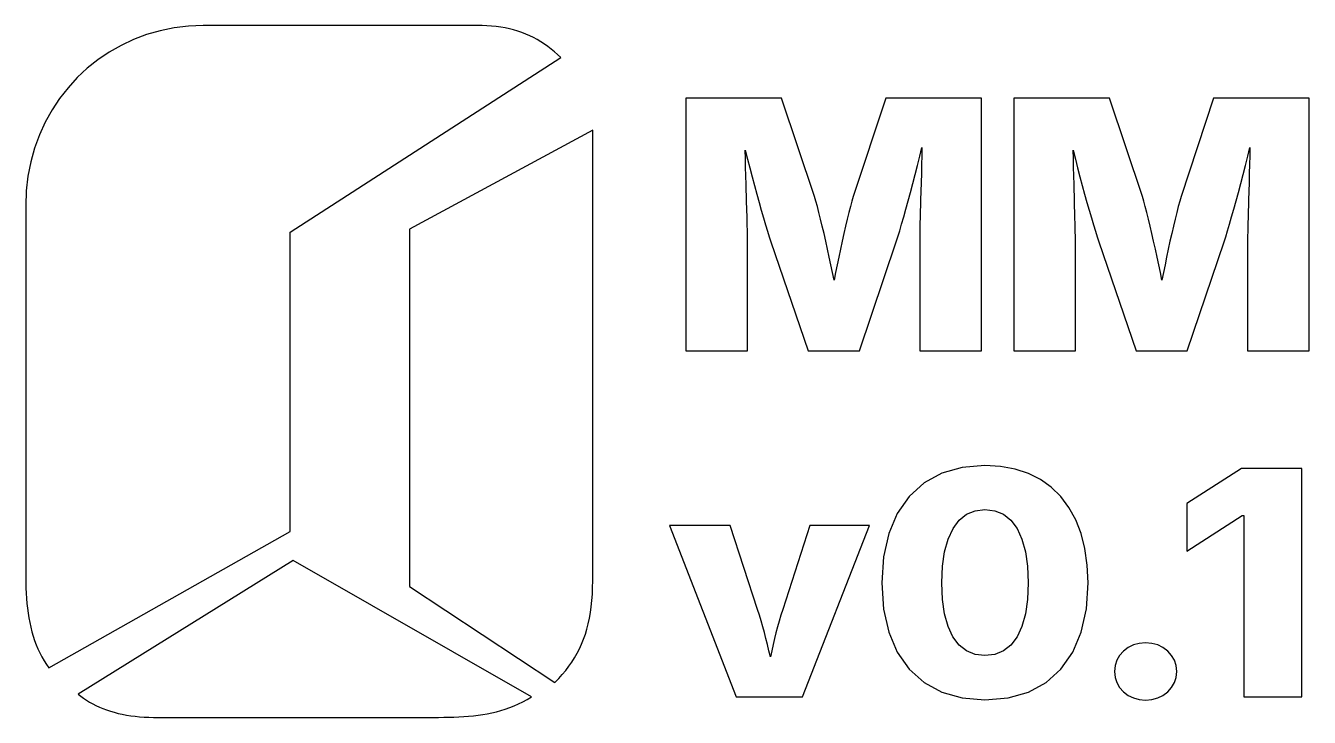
# Model space of a CAD drawing. Header units: metres. Extents: x 0.8 to 36.3, y 0.8 to 8.8.
# Drawn here: x 0.8 to 15.64, y 0.8 to 8.8 of the extents above; entities that cross this region are included whole.
import ezdxf

# ---------------------------------------------------------------- set-up
doc = ezdxf.new("R2010")
doc.units = ezdxf.units.M

msp = doc.modelspace()

# ---------------------------------------------------------------- linework, layer by layer
for p, q in [((2.51529, 8.77341), (2.35428, 8.74089)), ((2.68083, 8.79326), (2.51529, 8.77341)), ((2.85042, 8.79999), (2.68083, 8.79326)), ((6.0773, 8.79999), (2.85042, 8.79999)), ((6.13226, 8.79898), (6.0773, 8.79999)), ((6.1862, 8.79599), (6.13226, 8.79898)), ((6.23915, 8.79103), (6.1862, 8.79599)), ((6.29109, 8.78413), (6.23915, 8.79103)), ((6.34201, 8.77531), (6.29109, 8.78413)), ((6.39192, 8.7646), (6.34201, 8.77531)), ((6.44083, 8.75201), (6.39192, 8.7646)), ((2.0479, 8.6398), (1.90352, 8.57219)), ((2.19832, 8.6962), (2.0479, 8.6398)), ((2.35428, 8.74089), (2.19832, 8.6962)), ((6.48874, 8.73761), (6.44083, 8.75201)), ((6.53563, 8.72137), (6.48874, 8.73761)), ((6.58151, 8.70335), (6.53563, 8.72137)), ((6.62637, 8.68356), (6.58151, 8.70335)), ((6.67024, 8.66205), (6.62637, 8.68356)), ((6.7131, 8.63881), (6.67024, 8.66205)), ((6.75494, 8.61388), (6.7131, 8.63881)), ((6.79579, 8.58728), (6.75494, 8.61388)), ((1.7657, 8.49385), (1.63495, 8.40524)), ((1.90352, 8.57219), (1.7657, 8.49385)), ((6.83562, 8.55905), (6.79579, 8.58728)), ((6.87445, 8.52921), (6.83562, 8.55905)), ((6.91226, 8.49777), (6.87445, 8.52921)), ((6.94907, 8.46478), (6.91226, 8.49777)), ((6.98486, 8.43025), (6.94907, 8.46478)), ((1.63495, 8.40524), (1.51175, 8.30684)), ((3.85881, 6.41344), (6.98486, 8.43025)), ((1.39664, 8.19916), (1.29007, 8.08264)), ((1.51175, 8.30684), (1.39664, 8.19916)), ((1.29007, 8.08264), (1.1926, 7.95778)), ((1.1926, 7.95778), (1.10469, 7.82504)), ((9.53796, 7.9613), (8.43304, 7.9613)), ((8.43304, 7.9613), (8.43304, 5.03975)), ((9.91966, 6.82405), (9.53796, 7.9613)), ((10.7413, 7.9613), (10.3657, 6.82405)), ((11.8483, 7.9613), (10.7413, 7.9613)), ((11.8483, 5.03975), (11.8483, 7.9613)), ((13.3283, 7.9613), (12.2234, 7.9613)), ((12.2234, 7.9613), (12.2234, 5.03975)), ((13.71, 6.82405), (13.3283, 7.9613)), ((14.5317, 7.9613), (14.156, 6.82405)), ((15.6386, 7.9613), (14.5317, 7.9613)), ((15.6386, 5.03975), (15.6386, 7.9613)), ((1.10469, 7.82504), (1.02689, 7.68494)), ((1.02689, 7.68494), (0.959656, 7.53792)), ((7.35461, 7.5899), (5.23697, 6.44705)), ((7.35461, 2.37982), (7.35461, 7.5899)), ((0.959656, 7.53792), (0.903519, 7.38446)), ((0.903519, 7.38446), (0.858978, 7.22507)), ((9.12022, 7.26253), (9.11807, 7.35933)), ((9.11807, 7.35933), (9.14351, 7.25659)), ((11.1097, 7.18434), (11.1358, 7.28864)), ((11.1358, 7.28864), (11.1612, 7.39267)), ((11.1591, 7.29366), (11.1567, 7.19269)), ((11.1612, 7.39267), (11.1591, 7.29366)), ((12.9106, 7.26253), (12.9084, 7.35933)), ((12.9084, 7.35933), (12.9339, 7.25659)), ((14.9001, 7.18434), (14.9261, 7.28864)), ((14.9261, 7.28864), (14.9516, 7.39267)), ((14.9494, 7.29366), (14.947, 7.19269)), ((14.9516, 7.39267), (14.9494, 7.29366)), ((0.858978, 7.22507), (0.826553, 7.0602)), ((9.1226, 7.16425), (9.12022, 7.26253)), ((9.12524, 7.06448), (9.1226, 7.16425)), ((9.14351, 7.25659), (9.16957, 7.15421)), ((9.16957, 7.15421), (9.19626, 7.05219)), ((11.0831, 7.07982), (11.1097, 7.18434)), ((11.1567, 7.19269), (11.1541, 7.08974)), ((12.9129, 7.16425), (12.9106, 7.26253)), ((12.9156, 7.06448), (12.9129, 7.16425)), ((12.9339, 7.25659), (12.9599, 7.15421)), ((12.9599, 7.15421), (12.9866, 7.05219)), ((14.8734, 7.07982), (14.9001, 7.18434)), ((14.947, 7.19269), (14.9444, 7.08974)), ((0.826553, 7.0602), (0.806717, 6.89034)), ((9.12811, 6.96326), (9.12524, 7.06448)), ((9.19626, 7.05219), (9.22357, 6.95053)), ((11.0284, 6.87215), (11.0557, 6.97502)), ((11.0557, 6.97502), (11.0831, 7.07982)), ((11.1512, 6.98483), (11.1454, 6.78067)), ((11.1541, 7.08974), (11.1512, 6.98483)), ((12.9185, 6.96326), (12.9156, 7.06448)), ((12.9866, 7.05219), (13.0139, 6.95053)), ((14.8188, 6.87215), (14.8461, 6.97502)), ((14.8461, 6.97502), (14.8734, 7.07982)), ((14.9415, 6.98483), (14.9357, 6.78067)), ((14.9444, 7.08974), (14.9415, 6.98483)), ((0.806717, 6.89034), (0.799988, 6.71596)), ((9.13391, 6.76645), (9.12811, 6.96326)), ((9.22357, 6.95053), (9.25089, 6.85109)), ((9.25089, 6.85109), (9.27756, 6.75568)), ((11.0018, 6.77332), (11.0284, 6.87215)), ((12.9243, 6.76645), (12.9185, 6.96326)), ((13.0139, 6.95053), (13.0412, 6.85109)), ((13.0412, 6.85109), (13.0679, 6.75568)), ((14.7921, 6.77332), (14.8188, 6.87215)), ((0.799988, 6.71596), (0.799988, 2.41344)), ((9.13918, 6.58383), (9.13391, 6.76645)), ((9.27756, 6.75568), (9.3036, 6.66431)), ((9.9353, 6.77025), (9.91966, 6.82405)), ((9.95207, 6.70886), (9.9353, 6.77025)), ((9.96996, 6.63988), (9.95207, 6.70886)), ((10.3333, 6.70862), (10.3154, 6.63931)), ((10.35, 6.77019), (10.3333, 6.70862)), ((10.3657, 6.82405), (10.35, 6.77019)), ((10.9503, 6.58777), (10.9757, 6.67853)), ((10.9757, 6.67853), (11.0018, 6.77332)), ((11.1454, 6.78067), (11.1401, 6.59171)), ((12.9295, 6.58383), (12.9243, 6.76645)), ((13.0679, 6.75568), (13.0939, 6.66431)), ((13.7256, 6.77025), (13.71, 6.82405)), ((13.7424, 6.70886), (13.7256, 6.77025)), ((13.7603, 6.63988), (13.7424, 6.70886)), ((14.1236, 6.70862), (14.1057, 6.63931)), ((14.1404, 6.77019), (14.1236, 6.70862)), ((14.156, 6.82405), (14.1404, 6.77019)), ((14.7406, 6.58777), (14.766, 6.67853)), ((14.766, 6.67853), (14.7921, 6.77332)), ((14.9357, 6.78067), (14.9305, 6.59171)), ((9.14137, 6.5002), (9.13918, 6.58383)), ((9.3036, 6.66431), (9.32903, 6.57698)), ((9.32903, 6.57698), (9.35313, 6.49561)), ((9.98898, 6.56328), (9.96996, 6.63988)), ((10.0086, 6.48129), (9.98898, 6.56328)), ((10.2964, 6.5623), (10.2768, 6.47993)), ((10.3154, 6.63931), (10.2964, 6.5623)), ((10.926, 6.50316), (10.9503, 6.58777)), ((11.1401, 6.59171), (11.1379, 6.50537)), ((12.9317, 6.5002), (12.9295, 6.58383)), ((13.0939, 6.66431), (13.1194, 6.57698)), ((13.1194, 6.57698), (13.1435, 6.49561)), ((13.7793, 6.56328), (13.7603, 6.63988)), ((13.799, 6.48129), (13.7793, 6.56328)), ((14.0867, 6.5623), (14.0671, 6.47993)), ((14.1057, 6.63931), (14.0867, 6.5623)), ((14.7164, 6.50316), (14.7406, 6.58777)), ((14.9305, 6.59171), (14.9283, 6.50537)), ((3.85881, 2.95125), (3.85881, 6.41344)), ((5.23697, 6.44705), (5.23697, 2.31259)), ((9.14294, 6.42477), (9.14137, 6.5002)), ((9.14389, 6.35756), (9.14294, 6.42477)), ((9.35313, 6.49561), (9.37524, 6.42209)), ((9.37524, 6.42209), (9.39532, 6.3564)), ((10.0284, 6.39612), (10.0086, 6.48129)), ((10.0483, 6.30775), (10.0284, 6.39612)), ((10.2572, 6.39464), (10.2376, 6.30641)), ((10.2768, 6.47993), (10.2572, 6.39464)), ((10.8828, 6.35855), (10.9036, 6.42674)), ((10.9036, 6.42674), (10.926, 6.50316)), ((11.1363, 6.42773), (11.1354, 6.3588)), ((11.1379, 6.50537), (11.1363, 6.42773)), ((12.9333, 6.42477), (12.9317, 6.5002)), ((12.9342, 6.35756), (12.9333, 6.42477)), ((13.1435, 6.49561), (13.1656, 6.42209)), ((13.1656, 6.42209), (13.1857, 6.3564)), ((13.8187, 6.39612), (13.799, 6.48129)), ((13.8386, 6.30775), (13.8187, 6.39612)), ((14.0475, 6.39464), (14.0279, 6.30641)), ((14.0671, 6.47993), (14.0475, 6.39464)), ((14.6732, 6.35855), (14.6939, 6.42674)), ((14.6939, 6.42674), (14.7164, 6.50316)), ((14.9267, 6.42773), (14.9257, 6.3588)), ((14.9283, 6.50537), (14.9267, 6.42773)), ((9.14421, 6.29855), (9.14389, 6.35756)), ((9.14421, 5.03975), (9.14421, 6.29855)), ((9.39532, 6.3564), (9.41339, 6.29855)), ((9.41339, 6.29855), (9.84534, 5.03975)), ((10.0683, 6.21622), (10.0483, 6.30775)), ((10.2376, 6.30641), (10.218, 6.21523)), ((10.438, 5.03975), (10.8639, 6.29855)), ((10.8639, 6.29855), (10.8828, 6.35855)), ((11.1354, 6.3588), (11.1351, 6.29855)), ((11.1351, 6.29855), (11.1351, 5.03975)), ((12.9346, 6.29855), (12.9342, 6.35756)), ((12.9346, 5.03975), (12.9346, 6.29855)), ((13.1857, 6.3564), (13.2037, 6.29855)), ((13.2037, 6.29855), (13.6357, 5.03975)), ((13.8587, 6.21622), (13.8386, 6.30775)), ((14.0279, 6.30641), (14.0083, 6.21523)), ((14.2283, 5.03975), (14.6542, 6.29855)), ((14.6542, 6.29855), (14.6732, 6.35855)), ((14.9257, 6.3588), (14.9254, 6.29855)), ((14.9254, 6.29855), (14.9254, 5.03975)), ((10.0882, 6.12381), (10.0683, 6.21622)), ((10.1075, 6.03288), (10.0882, 6.12381)), ((10.1987, 6.12326), (10.1801, 6.03264)), ((10.218, 6.21523), (10.1987, 6.12326)), ((13.8785, 6.12381), (13.8587, 6.21622)), ((13.8979, 6.03288), (13.8785, 6.12381)), ((13.9891, 6.12326), (13.9704, 6.03264)), ((14.0083, 6.21523), (13.9891, 6.12326)), ((10.1263, 5.94342), (10.1075, 6.03288)), ((10.1447, 5.85544), (10.1263, 5.94342)), ((10.1621, 5.94336), (10.1447, 5.85544)), ((10.1801, 6.03264), (10.1621, 5.94336)), ((13.9167, 5.94342), (13.8979, 6.03288)), ((13.935, 5.85544), (13.9167, 5.94342)), ((13.9524, 5.94336), (13.935, 5.85544)), ((13.9704, 6.03264), (13.9524, 5.94336)), ((8.43304, 5.03975), (9.14421, 5.03975)), ((9.84534, 5.03975), (10.438, 5.03975)), ((11.1351, 5.03975), (11.8483, 5.03975)), ((12.2234, 5.03975), (12.9346, 5.03975)), ((13.6357, 5.03975), (14.2283, 5.03975)), ((14.9254, 5.03975), (15.6386, 5.03975)), ((11.8894, 3.71181), (11.624, 3.68945)), ((12.0701, 3.70174), (11.8894, 3.71181)), ((11.3895, 3.62238), (11.1858, 3.51056)), ((11.624, 3.68945), (11.3895, 3.62238)), ((12.2372, 3.67152), (12.0701, 3.70174)), ((12.3907, 3.62115), (12.2372, 3.67152)), ((12.5307, 3.55063), (12.3907, 3.62115)), ((14.8561, 3.67638), (14.2242, 3.27258)), ((15.5508, 3.67638), (14.8561, 3.67638)), ((15.5508, 1.03754), (15.5508, 3.67638)), ((11.1858, 3.51056), (11.0129, 3.35403)), ((12.6562, 3.46114), (12.5307, 3.55063)), ((12.7661, 3.35382), (12.6562, 3.46114)), ((11.0129, 3.35403), (10.8751, 3.15746)), ((12.8603, 3.22868), (12.7661, 3.35382)), ((14.2242, 3.27258), (14.2242, 2.72357)), ((10.8751, 3.15746), (10.7767, 2.92545)), ((11.5917, 3.07948), (11.6771, 3.14839)), ((11.6771, 3.14839), (11.7764, 3.18973)), ((11.7764, 3.18973), (11.8894, 3.20351)), ((11.8894, 3.20351), (12.0032, 3.18973)), ((12.0032, 3.18973), (12.103, 3.14839)), ((12.103, 3.14839), (12.1888, 3.07948)), ((12.939, 3.08572), (12.8603, 3.22868)), ((14.2242, 2.72357), (14.8618, 3.13266)), ((14.8618, 3.13266), (14.8808, 3.13266)), ((14.8808, 3.13266), (14.8808, 1.03754)), ((8.94228, 3.01755), (8.24187, 3.01755)), ((8.24187, 3.01755), (9.01268, 1.03754)), ((9.2601, 2.04878), (8.94228, 3.01755)), ((9.86343, 3.01755), (9.5513, 2.04878)), ((9.7816, 1.03754), (10.5562, 3.01755)), ((10.5562, 3.01755), (9.86343, 3.01755)), ((11.4635, 2.8611), (11.5201, 2.98302)), ((11.5201, 2.98302), (11.5917, 3.07948)), ((12.1888, 3.07948), (12.2605, 2.98302)), ((12.2605, 2.98302), (12.3171, 2.8611)), ((13.0011, 2.92618), (12.939, 3.08572)), ((1.06889, 1.37141), (3.85881, 2.95125)), ((10.7767, 2.92545), (10.7176, 2.65804)), ((11.4231, 2.71582), (11.4635, 2.8611)), ((12.3171, 2.8611), (12.3576, 2.71582)), ((13.0454, 2.75124), (13.0011, 2.92618)), ((11.3988, 2.54718), (11.4231, 2.71582)), ((12.3576, 2.71582), (12.3818, 2.54718)), ((13.0719, 2.56091), (13.0454, 2.75124)), ((3.89243, 2.61511), (1.40503, 1.06889)), ((6.64873, 1.03529), (3.89243, 2.61511)), ((10.7176, 2.65804), (10.6979, 2.35519)), ((11.3907, 2.35519), (11.3988, 2.54718)), ((12.3818, 2.54718), (12.3899, 2.35519)), ((13.0808, 2.35519), (13.0719, 2.56091)), ((0.799988, 2.41344), (0.800507, 2.3532)), ((7.35361, 2.30064), (7.35461, 2.37982)), ((0.800507, 2.3532), (0.802078, 2.2935)), ((0.802078, 2.2935), (0.804764, 2.23442)), ((0.804764, 2.23442), (0.808594, 2.17599)), ((5.23697, 2.31259), (6.91763, 1.20335)), ((7.35054, 2.22437), (7.35361, 2.30064)), ((10.6979, 2.35519), (10.7176, 2.05244)), ((11.3987, 2.16414), (11.3907, 2.35519)), ((12.3899, 2.35519), (12.3818, 2.16414)), ((13.0612, 2.05318), (13.0808, 2.35519)), ((0.808594, 2.17599), (0.813644, 2.11827)), ((0.813644, 2.11827), (0.819962, 2.06131)), ((7.32887, 2.01166), (7.33821, 2.07999)), ((7.33821, 2.07999), (7.34543, 2.15085)), ((7.34543, 2.15085), (7.35054, 2.22437)), ((11.4228, 1.99655), (11.3987, 2.16414)), ((12.3818, 2.16414), (12.3576, 1.99655)), ((0.819962, 2.06131), (0.827576, 2.00514)), ((0.827576, 2.00514), (0.836563, 1.94984)), ((0.836563, 1.94984), (0.846954, 1.89545)), ((7.30376, 1.88203), (7.3174, 1.94571)), ((7.3174, 1.94571), (7.32887, 2.01166)), ((9.28145, 1.98215), (9.2601, 2.04878)), ((9.30173, 1.91507), (9.28145, 1.98215)), ((9.53, 1.98143), (9.50989, 1.91396)), ((9.5513, 2.04878), (9.53, 1.98143)), ((10.7176, 2.05244), (10.7767, 1.78535)), ((11.463, 1.85243), (11.4228, 1.99655)), ((12.3576, 1.99655), (12.3171, 1.85243)), ((13.0025, 1.78647), (13.0612, 2.05318)), ((0.846954, 1.89545), (0.85881, 1.84201)), ((0.85881, 1.84201), (0.872192, 1.78958)), ((0.872192, 1.78958), (0.887115, 1.7382)), ((7.26987, 1.76099), (7.28792, 1.8205)), ((7.28792, 1.8205), (7.30376, 1.88203)), ((9.32094, 1.84755), (9.30173, 1.91507)), ((9.33908, 1.77959), (9.32094, 1.84755)), ((9.49098, 1.84639), (9.47325, 1.7787)), ((9.50989, 1.91396), (9.49098, 1.84639)), ((10.7767, 1.78535), (10.8751, 1.55389)), ((11.5192, 1.73177), (11.463, 1.85243)), ((12.3171, 1.85243), (12.2605, 1.73177)), ((12.9047, 1.55507), (13.0025, 1.78647)), ((0.887115, 1.7382), (0.903671, 1.68796)), ((0.903671, 1.68796), (0.921875, 1.63885)), ((0.921875, 1.63885), (0.941803, 1.59096)), ((7.20215, 1.59328), (7.22701, 1.64749)), ((7.22701, 1.64749), (7.24957, 1.70335)), ((7.24957, 1.70335), (7.26987, 1.76099)), ((9.35663, 1.71095), (9.33908, 1.77959)), ((9.37405, 1.64145), (9.35663, 1.71095)), ((9.39137, 1.57104), (9.37405, 1.64145)), ((9.43996, 1.64122), (9.42403, 1.571)), ((9.45636, 1.71046), (9.43996, 1.64122)), ((9.47325, 1.7787), (9.45636, 1.71046)), ((11.5905, 1.63647), (11.5192, 1.73177)), ((11.676, 1.56841), (11.5905, 1.63647)), ((12.1888, 1.63647), (12.103, 1.56841)), ((12.2605, 1.73177), (12.1888, 1.63647)), ((13.6055, 1.63725), (13.5445, 1.60764)), ((13.6725, 1.65503), (13.6055, 1.63725)), ((13.7456, 1.66095), (13.6725, 1.65503)), ((13.8187, 1.65503), (13.7456, 1.66095)), ((13.8857, 1.63725), (13.8187, 1.65503)), ((13.9467, 1.60764), (13.8857, 1.63725)), ((0.941803, 1.59096), (0.963486, 1.54433)), ((0.963486, 1.54433), (0.987, 1.49901)), ((0.987, 1.49901), (1.01236, 1.45505)), ((7.11354, 1.43918), (7.14543, 1.48924)), ((7.14543, 1.48924), (7.17496, 1.54056)), ((7.17496, 1.54056), (7.20215, 1.59328)), ((9.40857, 1.49977), (9.39137, 1.57104)), ((9.42403, 1.571), (9.40857, 1.49977)), ((10.8751, 1.55389), (11.0129, 1.35809)), ((11.7756, 1.52756), (11.676, 1.56841)), ((11.8894, 1.51395), (11.7756, 1.52756)), ((12.0032, 1.52756), (11.8894, 1.51395)), ((12.103, 1.56841), (12.0032, 1.52756)), ((12.7677, 1.35898), (12.9047, 1.55507)), ((13.4442, 1.51587), (13.4118, 1.4597)), ((13.4896, 1.56618), (13.4442, 1.51587)), ((13.5445, 1.60764), (13.4896, 1.56618)), ((14.0016, 1.56618), (13.9467, 1.60764)), ((14.0469, 1.51587), (14.0016, 1.56618)), ((14.0793, 1.4597), (14.0469, 1.51587)), ((1.01236, 1.45505), (1.03964, 1.41251)), ((1.03964, 1.41251), (1.06889, 1.37141)), ((7.00339, 1.29529), (7.04254, 1.34233)), ((7.04254, 1.34233), (7.07925, 1.39024)), ((7.07925, 1.39024), (7.11354, 1.43918)), ((11.0129, 1.35809), (11.1858, 1.20235)), ((12.5954, 1.20285), (12.7677, 1.35898)), ((13.3923, 1.39766), (13.3859, 1.32976)), ((13.4118, 1.4597), (13.3923, 1.39766)), ((14.0988, 1.39766), (14.0793, 1.4597)), ((14.1053, 1.32976), (14.0988, 1.39766)), ((6.91763, 1.20335), (6.96176, 1.24901)), ((6.96176, 1.24901), (7.00339, 1.29529)), ((11.1858, 1.20235), (11.3895, 1.09111)), ((12.3916, 1.09134), (12.5954, 1.20285)), ((13.3859, 1.32976), (13.3923, 1.26262)), ((13.3923, 1.26262), (13.4118, 1.20113)), ((13.4118, 1.20113), (13.4442, 1.14528)), ((14.0469, 1.14528), (14.0793, 1.20113)), ((14.0793, 1.20113), (14.0988, 1.26262)), ((14.0988, 1.26262), (14.1053, 1.32976)), ((1.40503, 1.06889), (1.43604, 1.0442)), ((1.43604, 1.0442), (1.46854, 1.02052)), ((11.3895, 1.09111), (11.624, 1.02437)), ((12.1562, 1.02443), (12.3916, 1.09134)), ((13.4442, 1.14528), (13.4896, 1.09509)), ((13.4896, 1.09509), (13.5445, 1.05363)), ((13.5445, 1.05363), (13.6055, 1.02403)), ((13.8857, 1.02403), (13.9467, 1.05363)), ((13.9467, 1.05363), (14.0016, 1.09509)), ((14.0016, 1.09509), (14.0469, 1.14528)), ((1.46854, 1.02052), (1.50249, 0.997925)), ((1.50249, 0.997925), (1.53787, 0.976395)), ((1.53787, 0.976395), (1.57468, 0.955978)), ((1.57468, 0.955978), (1.61287, 0.936691)), ((1.61287, 0.936691), (1.65242, 0.918579)), ((1.65242, 0.918579), (1.6933, 0.901642)), ((1.6933, 0.901642), (1.7355, 0.88591)), ((6.29291, 0.879517), (6.34439, 0.895523)), ((6.34439, 0.895523), (6.39558, 0.913437)), ((6.39558, 0.913437), (6.44652, 0.933365)), ((6.44652, 0.933365), (6.49724, 0.955414)), ((6.49724, 0.955414), (6.54782, 0.979691)), ((6.54782, 0.979691), (6.5983, 1.00627)), ((6.5983, 1.00627), (6.64873, 1.03529)), ((9.01268, 1.03754), (9.7816, 1.03754)), ((11.624, 1.02437), (11.8894, 1.00212)), ((11.8894, 1.00212), (12.1562, 1.02443)), ((13.6055, 1.02403), (13.6725, 1.00627)), ((13.6725, 1.00627), (13.7456, 1.00034)), ((13.7456, 1.00034), (13.8187, 1.00627)), ((13.8187, 1.00627), (13.8857, 1.02403)), ((14.8808, 1.03754), (15.5508, 1.03754)), ((1.7355, 0.88591), (1.77898, 0.871414)), ((1.77898, 0.871414), (1.82373, 0.858185)), ((1.82373, 0.858185), (1.86971, 0.846237)), ((1.86971, 0.846237), (1.9169, 0.835617)), ((1.9169, 0.835617), (1.96527, 0.826309)), ((1.96527, 0.826309), (2.0148, 0.818375)), ((2.0148, 0.818375), (2.06548, 0.811829)), ((2.06548, 0.811829), (2.11725, 0.806686)), ((2.11725, 0.806686), (2.1701, 0.802979)), ((2.1701, 0.802979), (2.22403, 0.800751)), ((2.22403, 0.800751), (2.27898, 0.799988)), ((2.27898, 0.799988), (5.5731, 0.799988)), ((5.5731, 0.799988), (5.6331, 0.800262)), ((5.6331, 0.800262), (5.69215, 0.801132)), ((5.69215, 0.801132), (5.75031, 0.802719)), ((5.75031, 0.802719), (5.80759, 0.805099)), ((5.80759, 0.805099), (5.86407, 0.808395)), ((5.86407, 0.808395), (5.91978, 0.812698)), ((5.91978, 0.812698), (5.97481, 0.818115)), ((5.97481, 0.818115), (6.02917, 0.824738)), ((6.02917, 0.824738), (6.08293, 0.832657)), ((6.08293, 0.832657), (6.13612, 0.84201)), ((6.13612, 0.84201), (6.18883, 0.852859)), ((6.18883, 0.852859), (6.24107, 0.865341)), ((6.24107, 0.865341), (6.29291, 0.879517))]:
    msp.add_line(p, q)

doc.saveas('drawing.dxf')
